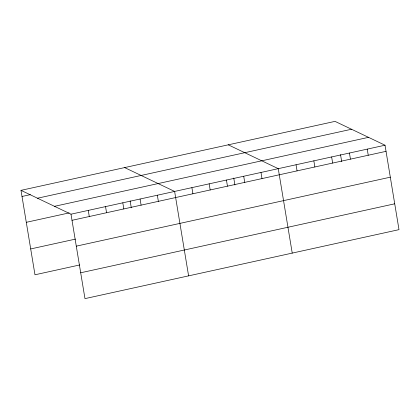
<?xml version="1.0" encoding="UTF-8"?>
<svg xmlns="http://www.w3.org/2000/svg" width="420" height="420" viewBox="0 0 420 420"><rect width="100%" height="100%" fill="white"/><g stroke="black" fill="none" stroke-linecap="round" stroke-linejoin="round"><path stroke-width="0.63" d="M21 190.349L335.029 121.375L385.024 145.215L399 229.651L84.971 298.625L70.996 214.19L21 190.349L34.976 274.785L79.758 264.947M22.013 196.471L30.329 194.649M37.501 198.219L351.524 129.245M54.495 206.325L368.524 137.351M26.292 222.316L69.153 212.903M70.996 214.19L385.024 145.215M72.009 220.316L386.038 151.337M30.702 248.939L75.479 239.106M76.288 246.157L390.317 177.182M80.692 272.78L394.721 203.805M228.26 144.827L278.255 168.667L292.231 253.103M124.63 167.591L174.626 191.431L188.601 275.861M367.227 149.126L368.24 155.248M349.435 153.032L350.448 159.154M340.531 154.607L341.686 161.579M331.637 156.944L332.651 163.065M313.845 160.85L314.858 166.971M296.048 164.761L297.061 170.882M260.983 172.463L261.996 178.584M243.71 176.253L244.724 182.38M233.762 178.059L234.916 185.031M226.438 180.049L227.451 186.17M209.165 183.845L210.178 189.966M191.893 187.635L192.911 193.757M157.353 195.221L158.366 201.348M140.081 199.017L141.094 205.139M130.132 200.823L131.287 207.795M122.808 202.813L123.821 208.934M105.536 206.603L106.549 212.725M88.268 210.399L89.282 216.521"/></g></svg>
